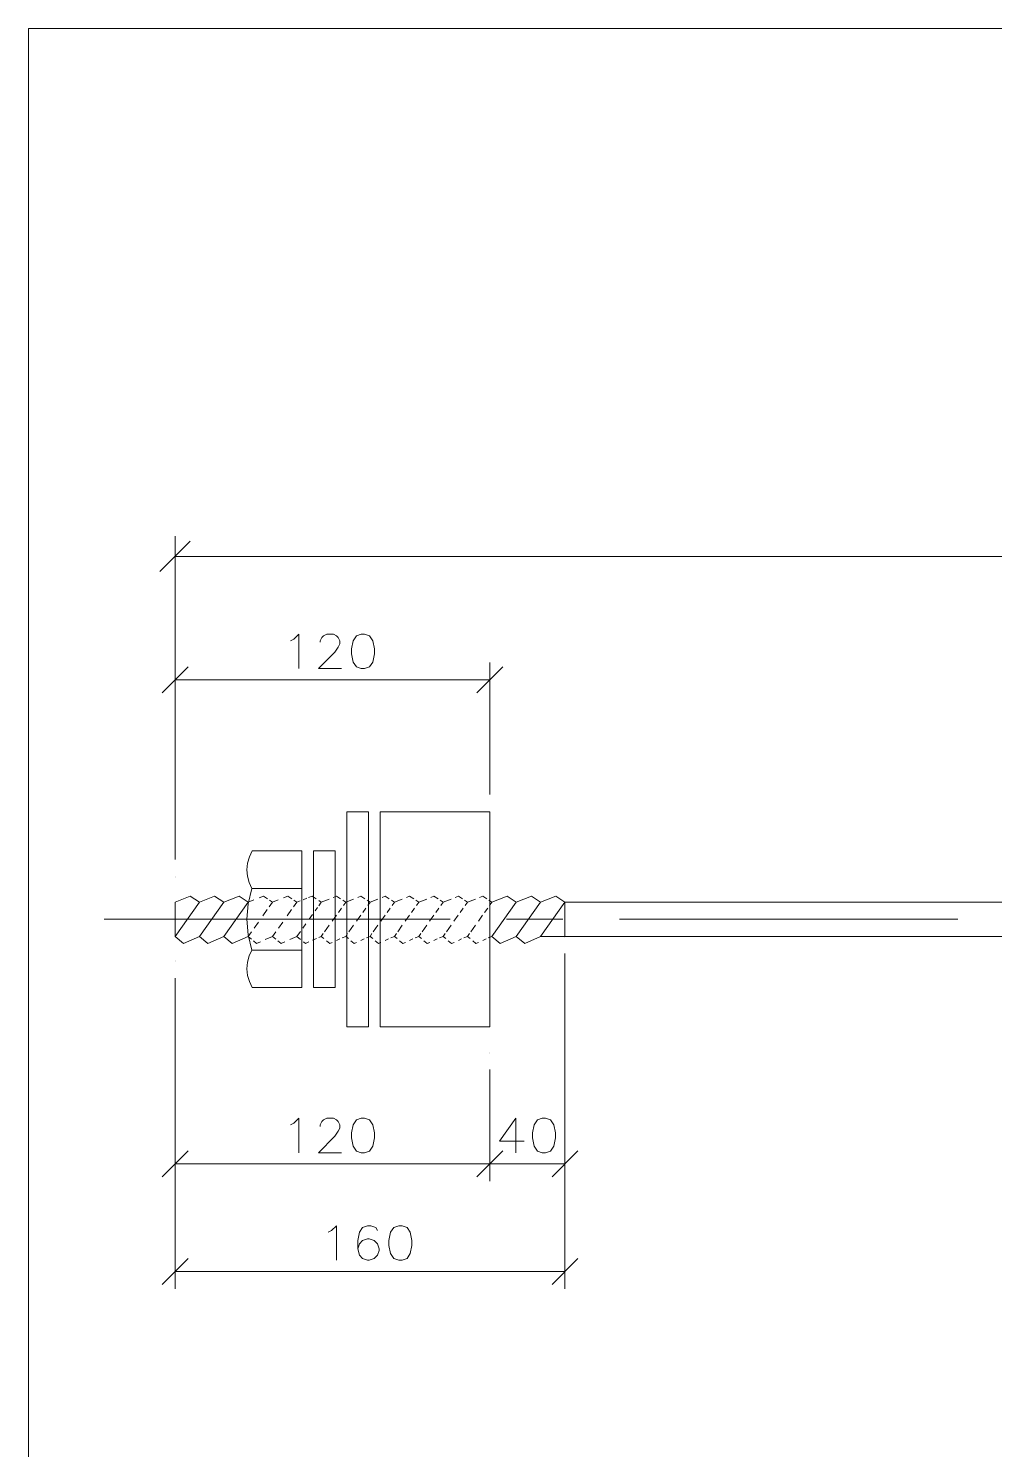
# Model space of a CAD drawing. Header units: millimetres. Extents: x 2 to 579, y 1 to 405.
# Drawn here: x 174.9 to 217.7, y 147.2 to 210.2 of the extents above; entities that cross this region are included whole.
import ezdxf

# ---------------------------------------------------------------- set-up
doc = ezdxf.new("R2010")
doc.units = ezdxf.units.MM
doc.linetypes.add('XKITLINE00', pattern=[0])
doc.layers.add('GraphicObject', color=6, linetype='Continuous', lineweight=0)
doc.layers.add('LinkedObject', color=7, linetype='Continuous', lineweight=0)

# ---------------------------------------------------------------- blocks, each defined once
blk = doc.blocks.new('*A3')
at = {"layer": 'GraphicObject', "color": 3, "linetype": 'XKITLINE00', "lineweight": 0}
for p, q in [((309.445, 210.156), (174.886, 210.156)), ((174.886, 210.156), (174.886, 71.203))]:
    blk.add_line(p, q, dxfattribs=at)
blk = doc.blocks.new('*A4')
at = {"layer": 'LinkedObject', "color": 1, "linetype": 'XKITLINE00', "lineweight": 0}
for p, q in [((181.387, 173.43), (181.387, 187.667)), ((182.062, 187.442), (180.712, 186.092)), ((303.862, 186.767), (181.387, 186.767)), ((181.387, 173.347), (181.387, 182.063)), ((195.34, 176.223), (195.34, 182.063)), ((181.96, 181.872), (180.813, 180.724)), ((194.766, 180.724), (195.914, 181.872)), ((195.34, 181.298), (181.387, 181.298)), ((198.667, 169.171), (198.667, 154.326)), ((198.667, 169.128), (198.667, 159.089)), ((181.387, 168.091), (181.387, 159.089)), ((181.387, 168.039), (181.387, 154.326)), ((195.34, 164.032), (195.34, 159.089)), ((195.34, 163.98), (195.34, 159.089)), ((181.96, 160.428), (180.813, 159.28)), ((194.766, 159.28), (195.914, 160.428)), ((195.914, 160.428), (194.766, 159.28)), ((198.093, 159.28), (199.24, 160.428)), ((195.34, 159.854), (181.387, 159.854)), ((198.667, 159.854), (195.34, 159.854)), ((181.96, 155.665), (180.813, 154.517)), ((198.093, 154.517), (199.24, 155.665)), ((181.387, 155.091), (198.667, 155.091))]:
    blk.add_line(p, q, dxfattribs=at)
at = {"layer": 'LinkedObject', "color": 7, "linetype": 'XKITLINE00', "lineweight": 0}
for p, q in [((181.387, 186.767), (181.387, 186.767)), ((186.651, 183.107), (186.87, 183.325)), ((186.87, 183.325), (186.87, 181.795)), ((187.89, 183.18), (187.963, 183.252)), ((187.963, 183.252), (188.108, 183.325)), ((188.108, 183.325), (188.4, 183.325)), ((188.4, 183.325), (188.546, 183.252)), ((188.546, 183.252), (188.618, 183.18)), ((189.42, 183.252), (189.274, 183.034)), ((189.638, 183.325), (189.42, 183.252)), ((189.784, 183.325), (189.638, 183.325)), ((190.003, 183.252), (189.784, 183.325)), ((190.148, 183.034), (190.003, 183.252)), ((186.506, 183.034), (186.651, 183.107)), ((187.817, 183.034), (187.89, 183.18)), ((187.817, 182.961), (187.817, 183.034)), ((188.618, 182.742), (188.473, 182.524)), ((188.618, 183.18), (188.691, 183.034)), ((188.691, 182.888), (188.618, 182.742)), ((188.691, 183.034), (188.691, 182.888)), ((189.274, 183.034), (189.201, 182.67)), ((189.201, 182.67), (189.201, 182.451)), ((190.221, 182.67), (190.148, 183.034)), ((190.221, 182.451), (190.221, 182.67)), ((188.473, 182.524), (187.744, 181.795)), ((189.201, 182.451), (189.274, 182.087)), ((189.274, 182.087), (189.42, 181.868)), ((190.003, 181.868), (190.148, 182.087)), ((190.148, 182.087), (190.221, 182.451)), ((187.744, 181.795), (188.764, 181.795)), ((189.42, 181.868), (189.638, 181.795)), ((189.638, 181.795), (189.784, 181.795)), ((189.784, 181.795), (190.003, 181.868)), ((181.387, 181.298), (181.387, 181.298)), ((195.34, 175.458), (195.34, 175.458)), ((181.387, 172.582), (181.387, 172.582)), ((181.387, 172.53), (181.387, 172.53)), ((181.387, 171.45), (182.06, 171.72)), ((181.387, 169.936), (182.467, 171.45)), ((181.387, 171.45), (181.387, 169.936)), ((182.06, 171.72), (182.467, 171.45)), ((182.467, 171.45), (183.14, 171.72)), ((182.467, 169.936), (183.547, 171.45)), ((183.14, 171.72), (183.547, 171.45)), ((183.547, 171.45), (184.22, 171.72)), ((183.547, 169.936), (184.627, 171.45)), ((184.22, 171.72), (184.627, 171.45)), ((184.627, 171.45), (184.876, 171.55)), ((185.107, 171.642), (185.3, 171.72)), ((185.3, 171.72), (185.484, 171.598)), ((185.56, 171.245), (185.707, 171.45)), ((185.569, 171.542), (185.707, 171.45)), ((185.707, 171.45), (185.956, 171.55)), ((186.187, 171.642), (186.38, 171.72)), ((186.38, 171.72), (186.564, 171.598)), ((186.64, 171.245), (186.787, 171.45)), ((186.649, 171.542), (186.787, 171.45)), ((186.787, 171.45), (186.933, 171.509)), ((187.056, 171.558), (187.228, 171.627)), ((187.298, 171.655), (187.46, 171.72)), ((187.46, 171.72), (187.643, 171.598)), ((187.752, 171.526), (187.867, 171.45)), ((187.752, 171.289), (187.867, 171.45)), ((187.867, 171.45), (188.217, 171.59)), ((188.399, 171.663), (188.54, 171.72)), ((188.54, 171.72), (188.721, 171.6)), ((188.816, 171.537), (188.947, 171.45)), ((188.846, 171.31), (188.947, 171.45)), ((188.947, 171.45), (189.297, 171.59)), ((189.479, 171.663), (189.62, 171.72)), ((189.62, 171.72), (189.801, 171.6)), ((189.896, 171.537), (190.027, 171.45)), ((189.926, 171.31), (190.027, 171.45)), ((190.027, 171.45), (190.377, 171.59)), ((190.559, 171.663), (190.7, 171.72)), ((190.7, 171.72), (190.881, 171.6)), ((190.976, 171.537), (191.107, 171.45)), ((191.006, 171.31), (191.107, 171.45)), ((191.107, 171.45), (191.457, 171.59)), ((191.639, 171.663), (191.78, 171.72)), ((191.78, 171.72), (191.961, 171.6)), ((192.056, 171.537), (192.187, 171.45)), ((192.086, 171.31), (192.187, 171.45)), ((192.187, 171.45), (192.537, 171.59)), ((192.719, 171.663), (192.86, 171.72)), ((192.86, 171.72), (193.041, 171.6)), ((193.136, 171.537), (193.267, 171.45)), ((193.166, 171.31), (193.267, 171.45)), ((193.267, 171.45), (193.617, 171.59)), ((193.799, 171.663), (193.94, 171.72)), ((193.94, 171.72), (194.121, 171.6)), ((194.216, 171.537), (194.347, 171.45)), ((194.246, 171.31), (194.347, 171.45)), ((194.347, 171.45), (194.697, 171.59)), ((194.879, 171.663), (195.02, 171.72)), ((195.02, 171.72), (195.201, 171.6)), ((195.296, 171.537), (195.427, 171.45)), ((195.326, 171.31), (195.427, 171.45)), ((195.427, 171.45), (196.1, 171.72)), ((195.427, 169.936), (196.507, 171.45)), ((196.1, 171.72), (196.507, 171.45)), ((196.507, 171.45), (197.18, 171.72)), ((196.507, 169.936), (197.587, 171.45)), ((197.18, 171.72), (197.587, 171.45)), ((197.587, 171.45), (198.26, 171.72)), ((197.587, 169.936), (198.667, 171.45)), ((198.26, 171.72), (198.667, 171.45)), ((198.667, 171.45), (286.582, 171.45)), ((198.667, 171.45), (198.667, 169.936)), ((185.27, 170.838), (185.47, 171.119)), ((186.35, 170.838), (186.55, 171.119)), ((187.327, 170.693), (187.474, 170.899)), ((187.597, 171.073), (187.702, 171.22)), ((188.347, 170.61), (188.533, 170.87)), ((188.624, 170.998), (188.76, 171.188)), ((189.427, 170.61), (189.613, 170.87)), ((189.704, 170.998), (189.84, 171.188)), ((190.507, 170.61), (190.693, 170.87)), ((190.784, 170.998), (190.92, 171.188)), ((191.587, 170.61), (191.773, 170.87)), ((191.864, 170.998), (192, 171.188)), ((192.667, 170.61), (192.853, 170.87)), ((192.944, 170.998), (193.08, 171.188)), ((193.747, 170.61), (193.933, 170.87)), ((194.024, 170.998), (194.16, 171.188)), ((194.827, 170.61), (195.013, 170.87)), ((195.104, 170.998), (195.24, 171.188)), ((184.627, 169.936), (184.772, 170.14)), ((184.89, 170.305), (185.076, 170.567)), ((185.707, 169.936), (185.852, 170.14)), ((185.97, 170.305), (186.156, 170.567)), ((186.787, 169.936), (186.938, 170.148)), ((187.045, 170.298), (187.184, 170.494)), ((187.867, 169.936), (187.952, 170.056)), ((188.012, 170.141), (188.217, 170.428)), ((188.947, 169.936), (189.032, 170.056)), ((189.092, 170.141), (189.297, 170.428)), ((190.027, 169.936), (190.112, 170.056)), ((190.172, 170.141), (190.377, 170.428)), ((191.107, 169.936), (191.192, 170.056)), ((191.252, 170.141), (191.457, 170.428)), ((192.187, 169.936), (192.272, 170.056)), ((192.332, 170.141), (192.537, 170.428)), ((193.267, 169.936), (193.352, 170.056)), ((193.412, 170.141), (193.617, 170.428)), ((194.347, 169.936), (194.432, 170.056)), ((194.492, 170.141), (194.697, 170.428)), ((195.427, 169.936), (195.512, 170.056)), ((181.761, 169.621), (181.387, 169.936)), ((182.467, 169.936), (181.761, 169.621)), ((182.841, 169.621), (182.467, 169.936)), ((183.547, 169.936), (182.841, 169.621)), ((183.921, 169.621), (183.547, 169.936)), ((184.627, 169.936), (183.921, 169.621)), ((184.769, 169.816), (184.627, 169.936)), ((185.001, 169.621), (184.855, 169.744)), ((185.168, 169.696), (185.001, 169.621)), ((185.707, 169.936), (185.386, 169.793)), ((185.849, 169.816), (185.707, 169.936)), ((186.081, 169.621), (185.935, 169.744)), ((186.248, 169.696), (186.081, 169.621)), ((186.787, 169.936), (186.466, 169.793)), ((186.95, 169.799), (186.787, 169.936)), ((187.161, 169.621), (187.072, 169.695)), ((187.32, 169.692), (187.161, 169.621)), ((187.66, 169.844), (187.472, 169.76)), ((187.867, 169.936), (187.752, 169.885)), ((187.986, 169.835), (187.867, 169.936)), ((188.241, 169.621), (188.096, 169.743)), ((188.352, 169.67), (188.241, 169.621)), ((188.687, 169.82), (188.541, 169.755)), ((188.947, 169.936), (188.787, 169.865)), ((189.066, 169.835), (188.947, 169.936)), ((189.321, 169.621), (189.176, 169.743)), ((189.432, 169.67), (189.321, 169.621)), ((189.767, 169.82), (189.621, 169.755)), ((190.027, 169.936), (189.867, 169.865)), ((190.146, 169.835), (190.027, 169.936)), ((190.401, 169.621), (190.256, 169.743)), ((190.512, 169.67), (190.401, 169.621)), ((190.847, 169.82), (190.701, 169.755)), ((191.107, 169.936), (190.947, 169.865)), ((191.226, 169.835), (191.107, 169.936)), ((191.481, 169.621), (191.336, 169.743)), ((191.592, 169.67), (191.481, 169.621)), ((191.927, 169.82), (191.781, 169.755)), ((192.187, 169.936), (192.027, 169.865)), ((192.306, 169.835), (192.187, 169.936)), ((192.561, 169.621), (192.416, 169.743)), ((192.672, 169.67), (192.561, 169.621)), ((193.007, 169.82), (192.861, 169.755)), ((193.267, 169.936), (193.107, 169.865)), ((193.386, 169.835), (193.267, 169.936)), ((193.641, 169.621), (193.496, 169.743)), ((193.752, 169.67), (193.641, 169.621)), ((194.087, 169.82), (193.941, 169.755)), ((194.347, 169.936), (194.187, 169.865)), ((194.466, 169.835), (194.347, 169.936)), ((194.721, 169.621), (194.576, 169.743)), ((194.832, 169.67), (194.721, 169.621)), ((195.167, 169.82), (195.021, 169.755)), ((195.427, 169.936), (195.267, 169.865)), ((195.801, 169.621), (195.427, 169.936)), ((196.507, 169.936), (195.801, 169.621)), ((196.881, 169.621), (196.507, 169.936)), ((197.587, 169.936), (196.881, 169.621)), ((286.582, 169.936), (197.587, 169.936)), ((198.667, 169.936), (198.667, 169.936)), ((198.667, 169.893), (198.667, 169.893)), ((181.387, 168.856), (181.387, 168.856)), ((181.387, 168.804), (181.387, 168.804)), ((195.34, 164.797), (195.34, 164.797)), ((195.34, 164.745), (195.34, 164.745)), ((186.651, 161.663), (186.87, 161.881)), ((186.87, 161.881), (186.87, 160.351)), ((187.89, 161.736), (187.963, 161.809)), ((187.963, 161.809), (188.108, 161.881)), ((188.108, 161.881), (188.4, 161.881)), ((188.4, 161.881), (188.546, 161.809)), ((188.546, 161.809), (188.618, 161.736)), ((189.42, 161.809), (189.274, 161.59)), ((189.638, 161.881), (189.42, 161.809)), ((189.784, 161.881), (189.638, 161.881)), ((190.003, 161.809), (189.784, 161.881)), ((190.148, 161.59), (190.003, 161.809)), ((196.493, 161.881), (195.765, 160.861)), ((196.493, 160.351), (196.493, 161.881)), ((197.441, 161.809), (197.295, 161.59)), ((197.659, 161.881), (197.441, 161.809)), ((197.805, 161.881), (197.659, 161.881)), ((198.023, 161.809), (197.805, 161.881)), ((198.169, 161.59), (198.023, 161.809)), ((186.506, 161.59), (186.651, 161.663)), ((187.817, 161.59), (187.89, 161.736)), ((187.817, 161.517), (187.817, 161.59)), ((188.618, 161.299), (188.473, 161.08)), ((188.618, 161.736), (188.691, 161.59)), ((188.691, 161.444), (188.618, 161.299)), ((188.691, 161.59), (188.691, 161.444)), ((189.274, 161.59), (189.201, 161.226)), ((189.201, 161.226), (189.201, 161.007)), ((190.221, 161.226), (190.148, 161.59)), ((190.221, 161.007), (190.221, 161.226)), ((197.295, 161.59), (197.222, 161.226)), ((197.222, 161.226), (197.222, 161.007)), ((198.242, 161.226), (198.169, 161.59)), ((198.242, 161.007), (198.242, 161.226)), ((188.473, 161.08), (187.744, 160.351)), ((189.201, 161.007), (189.274, 160.643)), ((189.274, 160.643), (189.42, 160.424)), ((190.003, 160.424), (190.148, 160.643)), ((190.148, 160.643), (190.221, 161.007)), ((195.765, 160.861), (196.858, 160.861)), ((197.222, 161.007), (197.295, 160.643)), ((197.295, 160.643), (197.441, 160.424)), ((198.023, 160.424), (198.169, 160.643)), ((198.169, 160.643), (198.242, 161.007)), ((187.744, 160.351), (188.764, 160.351)), ((189.42, 160.424), (189.638, 160.351)), ((189.638, 160.351), (189.784, 160.351)), ((189.784, 160.351), (190.003, 160.424)), ((197.441, 160.424), (197.659, 160.351)), ((197.659, 160.351), (197.805, 160.351)), ((197.805, 160.351), (198.023, 160.424)), ((181.387, 159.854), (181.387, 159.854)), ((195.34, 159.854), (195.34, 159.854)), ((188.169, 156.827), (188.314, 156.9)), ((188.314, 156.9), (188.533, 157.118)), ((188.533, 157.118), (188.533, 155.588)), ((189.553, 156.827), (189.48, 156.462)), ((189.699, 157.045), (189.553, 156.827)), ((189.917, 157.118), (189.699, 157.045)), ((190.063, 157.118), (189.917, 157.118)), ((190.282, 157.045), (190.063, 157.118)), ((190.354, 156.9), (190.282, 157.045)), ((190.937, 156.827), (190.864, 156.462)), ((191.083, 157.045), (190.937, 156.827)), ((191.302, 157.118), (191.083, 157.045)), ((191.447, 157.118), (191.302, 157.118)), ((191.666, 157.045), (191.447, 157.118)), ((191.812, 156.827), (191.666, 157.045)), ((191.884, 156.462), (191.812, 156.827)), ((189.48, 156.462), (189.48, 156.098)), ((189.553, 156.317), (189.48, 156.098)), ((189.699, 156.462), (189.553, 156.317)), ((189.917, 156.535), (189.699, 156.462)), ((189.99, 156.535), (189.917, 156.535)), ((190.209, 156.462), (189.99, 156.535)), ((190.354, 156.317), (190.209, 156.462)), ((190.427, 156.098), (190.354, 156.317)), ((190.864, 156.462), (190.864, 156.244)), ((190.864, 156.244), (190.937, 155.88)), ((191.812, 155.88), (191.884, 156.244)), ((191.884, 156.244), (191.884, 156.462)), ((189.48, 156.098), (189.553, 155.807)), ((189.553, 155.807), (189.699, 155.661)), ((189.699, 155.661), (189.917, 155.588)), ((189.917, 155.588), (189.99, 155.588)), ((189.99, 155.588), (190.209, 155.661)), ((190.209, 155.661), (190.354, 155.807)), ((190.354, 155.807), (190.427, 156.025)), ((190.427, 156.025), (190.427, 156.098)), ((190.937, 155.88), (191.083, 155.661)), ((191.083, 155.661), (191.302, 155.588)), ((191.302, 155.588), (191.447, 155.588)), ((191.447, 155.588), (191.666, 155.661)), ((191.666, 155.661), (191.812, 155.88)), ((198.667, 155.091), (198.667, 155.091))]:
    blk.add_line(p, q, dxfattribs=at)
at = {"layer": 'LinkedObject', "color": 6, "linetype": 'XKITLINE00', "lineweight": 0}
for p, q in [((188.997, 175.458), (189.956, 175.458)), ((188.997, 165.929), (188.997, 175.458)), ((189.956, 165.929), (189.956, 175.458)), ((190.474, 175.458), (195.34, 175.458)), ((190.474, 165.929), (190.474, 175.458)), ((195.34, 165.929), (195.34, 175.458)), ((184.597, 173.179), (184.568, 172.889)), ((184.679, 173.458), (184.597, 173.179)), ((184.809, 173.718), (184.679, 173.458)), ((187.001, 173.718), (184.809, 173.718)), ((187.001, 173.718), (187.001, 170.693)), ((187.519, 167.669), (187.519, 173.718)), ((187.519, 173.718), (188.478, 173.718)), ((188.478, 167.669), (188.478, 173.718)), ((184.568, 172.889), (184.591, 172.599)), ((184.591, 172.599), (184.667, 172.318)), ((184.792, 172.055), (184.625, 171.383)), ((184.667, 172.318), (184.792, 172.055)), ((184.792, 172.055), (187.001, 172.055)), ((184.625, 171.383), (184.569, 170.693)), ((178.25, 170.693), (193.576, 170.693)), ((184.569, 170.693), (184.625, 170.003)), ((187.001, 167.669), (187.001, 170.693)), ((196.076, 170.693), (198.576, 170.693)), ((201.076, 170.693), (216.076, 170.693)), ((184.625, 170.003), (184.792, 169.331)), ((184.591, 168.787), (184.568, 168.497)), ((184.667, 169.068), (184.591, 168.787)), ((184.792, 169.331), (184.667, 169.068)), ((184.792, 169.331), (187.001, 169.331)), ((184.568, 168.497), (184.597, 168.208)), ((184.597, 168.208), (184.679, 167.929)), ((184.679, 167.929), (184.809, 167.669)), ((187.001, 167.669), (184.809, 167.669)), ((187.519, 167.669), (188.478, 167.669)), ((188.997, 165.929), (189.956, 165.929)), ((190.474, 165.929), (195.34, 165.929))]:
    blk.add_line(p, q, dxfattribs=at)

msp = doc.modelspace()

# ---------------------------------------------------------------- block references
at = {"lineweight": 0}
for name in ['*A3', '*A4']:
    msp.add_blockref(name, (0, 0), dxfattribs=at)

doc.saveas('drawing.dxf')
